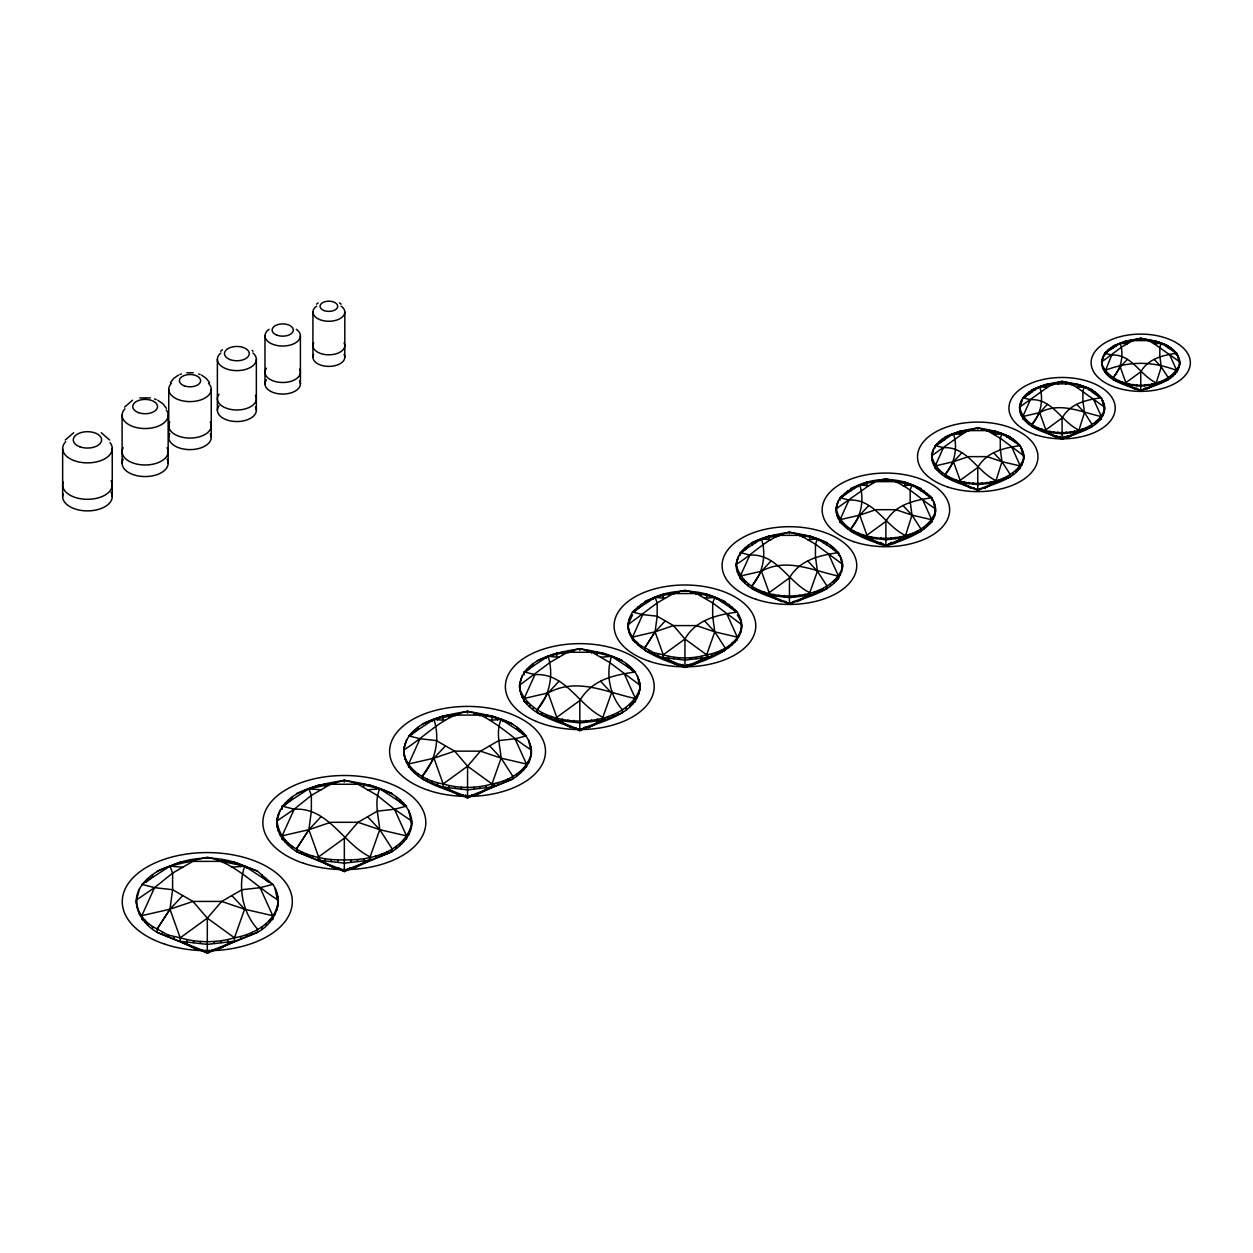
<?xml version="1.0" encoding="UTF-8"?>
<svg xmlns="http://www.w3.org/2000/svg" width="1253" height="1253" viewBox="0 0 1253 1253"><rect width="100%" height="100%" fill="white"/><g stroke="black" fill="none" stroke-linecap="round" stroke-linejoin="round"><path stroke-width="1.5" d="M62.65 496.564L62.65 448.809M344.293 782.123L344.293 780.29C368.429 784.456 403.873 789.735 411.313 817.88C414.273 832.54 403.278 844.35 391.923 851.758L344.324 871.54L296.726 851.758C285.371 844.35 274.36 832.509 277.336 817.833C284.807 789.735 320.188 784.488 344.293 780.29L379.753 788.748L391.923 793.509L370.058 785.083L357.418 783.767M467.51 713.114L467.526 711.344C490.377 715.322 523.958 720.318 531.006 746.976C533.825 760.869 523.394 772.067 512.634 779.084L467.541 797.91C445.52 787.683 404.453 781.355 403.779 749.905C407.805 721.101 444.345 715.212 467.526 711.344L501.106 719.363L512.634 723.889L491.912 715.902L473.759 713.928M579.763 650.432L579.763 648.741C601.675 652.39 636.242 657.966 640.017 685.219C639.328 714.899 600.579 720.882 579.794 730.609C559.01 720.882 520.214 714.883 519.572 685.187C523.378 657.966 557.883 652.406 579.763 648.741L611.495 656.321L622.381 660.613L602.818 653.064L587.124 651.372M789.39 533.668L789.406 532.227C808.718 535.407 839.244 540.309 842.564 564.367C841.969 590.539 807.793 595.755 789.421 604.181C771.049 595.755 736.842 590.523 736.278 564.32C739.646 540.309 770.094 535.423 789.406 532.227L817.395 538.915L838.539 552.62L838.539 555.204M977.716 429.184L977.732 427.899C994.475 430.687 1020.913 434.948 1023.795 455.794C1023.278 478.489 993.645 483.047 977.747 490.471C961.85 483.047 932.185 478.474 931.684 455.763C934.597 434.948 960.988 430.703 977.732 427.899L1001.993 433.695L1020.302 445.614L1023.795 458.05M1062.058 382.619L1062.074 381.413C1077.533 383.998 1101.935 387.944 1104.598 407.178C1104.112 428.134 1076.734 432.363 1062.09 439.286C1047.43 432.363 1020.036 428.119 1019.566 407.147C1022.26 387.944 1046.615 384.013 1062.074 381.413L1084.456 386.754L1076.813 387.396L1070.688 383.872L1053.444 383.888L1039.692 386.77L1022.824 397.749L1019.566 409.245M1140.731 339.344L1140.731 338.31C1154.906 340.628 1177.287 344.215 1179.715 361.851C1179.292 381.037 1154.232 384.843 1140.747 390.967C1127.261 384.843 1102.186 381.037 1101.779 361.819C1104.128 343.573 1126.792 342.147 1140.731 338.31L1161.265 343.212L1154.248 343.839L1148.641 340.612L1132.837 340.612L1121.67 347.05L1101.779 361.819L1101.967 365.516M202.563 950.072L207.293 953.141L207.325 918.136L221.687 901.424L241.986 889.708L260.076 887.688L272.778 884.383C285.277 901.471 274.313 923.414 257.398 932.404L207.293 953.141L157.189 932.404C142.388 923.931 130.328 905.621 139.506 888.831C145.755 877.539 157.815 869.77 169.985 866.121C193.698 855.501 220.935 855.517 244.633 866.136L257.398 871.101L272.778 884.383L244.633 866.136C237.725 887.187 242.518 912.247 257.398 928.943L257.398 932.404L207.309 952.155L157.189 932.404L157.189 928.943L169.954 909.208L182.766 895.566L192.946 901.44L207.325 918.136L234.452 937.808C253.639 934.597 277.211 921.895 278.15 900.046C254.547 885.777 235.392 862.737 207.278 857.193L169.985 866.121L141.855 884.352L154.526 887.657L172.601 889.693L182.766 895.566M338.341 867.656L344.324 871.54L344.356 838.179L357.998 822.297L377.278 811.161L394.46 809.25L406.536 806.133L379.8 788.779L367.63 789.813L357.966 784.237L330.651 784.253L308.88 788.764L282.144 806.102L282.144 809.391M575.268 727.664L579.794 730.609L579.826 700.537C592.293 679.424 613.359 675.289 635.443 671.906L611.527 656.337C605.638 674.255 609.757 695.556 622.381 709.793L622.381 712.738L579.794 729.716L537.208 712.738L537.208 709.793C549.785 695.54 553.936 674.255 548.078 656.321L579.763 648.741M680.066 664.247L684.921 667.426L684.952 638.999C695.979 619.64 717.186 614.816 737.312 612.075C757.094 644.512 705.408 660.535 684.921 667.426C664.435 660.55 612.717 644.481 632.561 612.044C659.626 584.227 710.279 584.227 737.312 612.075L714.805 597.399L684.905 590.241L655.084 597.383L632.561 612.044L642.711 614.612L657.167 616.194L673.441 625.592L684.952 638.999L706.645 654.818C722.01 652.249 740.868 642.084 741.619 624.605L712.691 602.944L696.402 593.546L673.409 593.546L657.183 602.928L628.239 624.558L628.505 629.961M784.864 601.236L789.421 604.181L789.453 577.931C799.821 559.793 819.713 555.361 838.539 552.62M880.201 542.314L885.871 546.01L885.902 521.389C895.566 504.473 914.126 500.307 931.715 497.786C949.007 526.15 903.867 540.168 885.871 546.01C867.875 540.168 822.704 526.119 840.058 497.77C863.74 473.462 908.065 473.462 931.715 497.786L931.715 500.213M973.127 487.48L977.747 490.471L977.763 467.51C986.737 451.785 1003.966 447.901 1020.302 445.614M1056.404 435.59L1062.09 439.286L1062.105 417.969C1070.375 403.45 1086.273 399.832 1101.371 397.781L1104.598 409.261M1136.064 387.944L1140.747 390.967L1140.763 371.828C1148.375 358.515 1162.972 355.288 1176.771 353.236L1179.715 363.746M136.436 903.46L136.781 896.694M277.007 824.255L277.336 817.833M403.779 753.037L404.092 746.945M411.313 827.403L411.642 821.013L394.46 809.25L377.294 795.404L367.63 789.813M519.572 688.132L519.854 682.384M531.006 754.196L531.319 749.952C513.777 739.051 499.227 724.046 480.463 715.087L454.588 715.087L433.961 719.379L408.635 735.824L420.053 738.753L436.31 740.57L454.635 751.142L467.573 766.194L491.975 783.939C508.295 781.183 526.761 771.441 531.006 754.196L531.006 756.013M628.239 627.346L628.52 621.927M639.735 690.951L640.017 685.219L609.287 662.242L591.996 652.249L567.562 652.265L550.302 662.226L519.572 685.187L519.854 690.904M736.278 566.92L736.545 561.845M836.284 511.146L836.518 506.416M842.314 569.41L842.564 564.367L815.452 544.162L800.197 535.36L778.63 535.36L761.448 538.915L740.335 552.589L740.335 555.173M931.684 458.018L931.919 453.617M935.239 513.464L935.474 508.749C918.966 498.741 905.559 482.609 885.855 478.74L859.762 484.989L840.058 497.77L840.058 500.182M1023.576 460.164L1023.795 455.794L1000.301 438.221L987.082 430.593L968.397 430.593L953.502 433.695L935.208 445.582L935.208 447.838M1101.779 363.715L1101.967 360.003M1104.394 411.219L1104.598 407.178L1076.813 387.396M1179.527 365.547L1179.715 361.851L1154.248 343.839M182.766 867.233L172.616 873.09L154.526 887.657L136.436 899.999C136.483 912.607 145.943 924.072 157.189 928.943L170.001 909.224L172.601 889.693L172.616 873.09L169.985 866.121L182.766 867.233L192.915 861.375L221.656 861.375L244.601 866.105L231.836 867.233M367.63 816.721L379.769 829.69L391.923 848.469L391.923 851.758L344.34 870.584L296.726 851.758L296.726 848.469L308.896 829.674L311.355 811.145L311.37 795.373L308.88 788.764L321.019 789.813L330.651 784.253L344.293 780.29M445.473 745.864L433.977 758.143L422.449 775.967L422.449 779.084L467.557 796.986L512.634 779.084L512.634 775.967L501.122 758.159L489.625 745.864L480.494 751.142L467.573 766.194L443.17 783.955C425.863 781.073 404.594 769.624 403.779 749.905C424.986 737.046 442.231 716.34 467.526 711.344M704.546 620.893L714.774 631.841L725.017 647.723L725.017 650.511L684.937 666.565L644.841 650.511L644.841 647.723L655.1 631.841L657.167 616.194L657.183 602.928L655.084 597.383L665.296 598.229M807.825 560.999L817.41 571.227L826.996 586.044L826.996 588.628L789.437 603.445L751.847 588.628L751.847 586.044C762.983 573.498 766.585 554.719 761.448 538.915L771.018 539.761M903.053 505.585L911.996 515.14L920.955 528.985L920.955 531.413L885.887 545.29L850.803 531.413L850.803 528.985C861.187 517.27 864.57 499.743 859.762 484.989L868.705 485.757L875.8 481.653L895.926 481.653L912.012 484.989L931.715 497.786M993.692 452.819L1001.993 461.699L1010.31 474.574L1010.31 476.829L977.747 489.798L945.185 476.829L945.185 474.574C954.802 463.688 957.965 447.399 953.502 433.695L961.803 434.399L968.397 430.593L977.732 427.899M1076.813 404.406L1084.471 412.613L1092.146 424.516L1092.146 426.615L1062.09 438.644L1032.018 426.615L1032.018 424.516C1040.898 414.445 1043.827 399.425 1039.692 386.77L1047.367 387.396L1053.444 383.888L1062.074 381.413M1154.248 359.423L1161.265 366.91L1168.313 377.748L1168.313 379.643L1140.763 390.435L1113.197 379.643L1113.197 377.748C1121.372 368.554 1124.004 354.787 1120.229 343.212L1104.754 353.221L1101.967 361.115M404.092 748.746L406.536 739.865M519.854 684.091L522.172 675.696M628.52 623.54L632.561 614.831M931.919 454.933L933.673 448.511M136.781 898.699L139.506 888.831M277.336 819.744L279.92 810.362M321.019 789.813L311.37 795.373L294.189 809.219L277.007 820.966C280.421 851.335 318.654 860.874 344.371 859.856C369.4 860.701 403.121 852.494 411.313 825.492M519.854 689.197C536.08 731.721 623.446 731.736 639.735 689.244M736.545 563.349L738.581 555.956M836.518 507.825L838.429 500.902M789.406 532.227C768.293 536.3 754.024 553.685 736.278 564.32C744.768 606.06 828.578 605.857 842.314 567.907M868.705 485.757L836.284 508.718C844.193 547.686 922.427 547.483 935.239 512.054M961.803 434.399L931.684 455.763C940.22 492.163 1010.544 491.928 1023.576 458.864M1047.367 387.396L1019.566 407.147C1027.444 440.758 1092.365 440.523 1104.394 410.013M1101.967 364.419C1114.387 392.236 1167.076 392.252 1179.527 364.451M232.447 941.41L217.333 949.743L234.452 941.269L234.452 937.808L244.601 909.208L231.836 895.566M370.841 858.9L353.863 868.298L370.121 860.169L370.121 856.88L379.769 829.69C378.578 816.314 373.989 801.622 379.8 788.779M494.857 784.676L476.579 794.825L491.975 787.056L491.975 783.939L501.122 758.159C500.01 745.472 495.64 731.548 501.153 719.394L526.479 735.856L515.046 738.784L498.757 740.586L489.625 745.864M605.136 718.329L588.315 727.68L602.865 720.271L602.865 717.327L611.511 692.94L600.641 681.319M708.305 656.086L692.956 664.654L706.645 657.606L706.645 654.818L714.774 631.841L712.675 616.21L712.691 602.944L714.805 597.399L704.546 598.229M810.252 594.298L796.955 601.644L809.783 595.269L809.783 592.685L817.41 571.227L815.437 556.614L815.452 544.162L817.426 538.931L807.825 539.761M908.08 535.203L892.903 543.614L904.885 537.615L911.996 515.14L910.164 501.482L910.164 489.876L912.012 484.989L903.053 485.757M995.728 481.872L984.263 488.231L995.399 482.593L1001.993 461.699L1000.286 449.013L1000.301 438.221L1002.008 433.71L993.692 434.399M1083.062 428.855L1068.104 437.203L1078.379 431.925L1084.471 412.613L1082.905 400.882L1082.905 390.936L1084.487 386.77L1092.146 389.808L1092.146 391.891L1099.586 397.248L1099.586 396.026M1158.117 382.604L1146.276 389.119L1155.689 384.514L1161.265 366.91L1159.824 356.197L1159.839 347.065L1161.28 343.212L1168.313 345.922L1168.313 347.817L1173.168 350.699L1176.771 355.132M637.667 642.742L632.546 639.876L632.546 637.088L642.711 614.612M1026.129 420.491L1022.793 418.627L1022.793 416.544L1030.42 399.676C1052.05 398.36 1061.134 421.4 1078.379 429.826M145.176 920.971L141.824 919.107L141.824 915.661L154.526 887.657M285.527 841.014L282.129 839.134L282.129 835.845L294.189 809.219C328.396 807.214 342.805 843.567 370.121 856.88M408.619 767.118L408.619 764.001L420.053 738.753M527.497 703.325L524.13 701.445L524.13 698.485L534.937 674.631C565.557 672.783 578.432 705.376 602.865 717.327M745.3 581.423L740.319 578.667L740.319 576.067L749.842 555.063C776.829 553.497 788.215 582.175 809.783 592.685M843.426 523.973L840.043 522.109L840.043 519.682L848.939 500.057C874.14 498.569 884.759 525.367 904.885 535.188M938.466 470.016L935.192 468.199L935.192 465.944L943.446 447.697C966.862 446.287 976.713 471.206 995.399 480.338M1104.739 372.329L1111.724 355.053C1131.506 353.926 1139.87 374.929 1155.689 382.619M170.377 382.713L173.76 378.328L178.474 375.101M422.449 775.967C435.793 760.884 440.163 738.346 433.961 719.379L445.473 720.365M537.208 709.793L548.094 692.972L558.948 681.319M628.505 628.348C630.447 636.775 636.806 644.387 644.841 647.723L655.084 631.872L665.296 620.893M945.185 474.574L953.502 461.715L961.803 452.819M1032.018 424.516L1039.708 412.629C1059.881 401.399 1081.088 412.159 1101.356 416.56L1101.356 418.659L1096.359 421.447M296.726 848.469L308.896 829.705L321.019 816.721M751.847 586.044L761.448 571.243L771.018 560.999M850.803 528.985L859.777 515.124L868.705 505.585M1113.197 377.748L1120.245 366.925L1127.261 359.423M682.916 664.419L684.921 667.426L686.926 664.419M1060.085 436.279L1062.09 439.286L1064.095 436.279M205.288 950.15L207.293 953.141L209.298 950.15M1104.754 355.116L1108.357 350.683L1116.016 345.938L1116.016 344.841L1125.82 341.051L1140.731 338.31M65.234 440.038L73.676 432.724M124.548 407.131L132.489 400.224M1039.708 412.597L1047.367 404.406M533.261 663.73L533.261 665.453L526.699 671.107L526.699 669.4M641.129 604.385L641.129 605.998L634.958 611.323L634.958 609.71M1057.892 384.373L1057.892 383.167L1045.801 384.483L1032.018 389.808L1032.018 391.891L1024.609 397.217L1024.609 396.011M146.021 882.206L152.553 876.771L152.553 874.766M292.309 796.986L292.309 798.897L284.979 805.24L284.979 803.33M418.267 727.194L418.267 729.011L411.329 735.01L411.329 733.193M748.37 545.4L748.37 546.903L742.575 551.9L742.575 550.396M847.561 491.051L847.561 492.46L842.141 497.128L842.141 495.718M973.205 429.779L960.096 431.22L945.185 436.968L945.185 439.239L937.134 445.003L937.134 443.687M220.716 351.232L222.392 349.712M316.57 304.15L318.137 302.881M554.437 718.314L571.258 727.68L556.771 720.287L556.771 717.327L579.826 700.537M644.841 647.723L653.455 652.562L663.26 654.818L684.952 638.999M958.122 480.948L971.232 488.231L960.143 482.609L960.143 480.353L977.763 467.51M1041.102 428.855L1056.06 437.203L1045.832 431.94L1045.832 429.842L1062.105 417.969M157.189 928.943L167.965 935.004L180.213 937.824L207.325 918.136M317.808 858.885L334.802 868.298L318.607 860.2L318.607 856.895L344.356 838.179M768.59 594.282L781.903 601.644L769.123 595.285L769.123 592.7L789.453 577.931M863.662 535.203L878.854 543.614L866.919 537.631L866.919 535.203L885.902 521.389M1123.377 382.588L1135.234 389.119L1125.852 384.53L1125.852 382.635L1140.763 371.828M684.921 667.426L689.792 664.247M1062.09 439.286L1067.76 435.59M524.161 674.834L524.161 671.874L548.078 656.321L558.948 657.245M579.794 730.609L585.824 726.693M977.747 490.471L980.817 488.482M207.293 953.141L212.023 950.087M344.324 871.54L350.323 867.656M472.334 794.794L467.541 797.91L462.764 794.794M789.421 604.181L793.979 601.236M885.871 546.01L891.556 542.33M1140.747 390.967L1145.43 387.944M732.175 642.773L737.281 639.907L737.281 637.119L727.147 614.628M1017.013 470.047L1020.287 468.23L1020.287 465.959L1012.048 447.713M630.384 704.296L635.428 701.476L635.428 698.532L624.652 674.662M928.316 524.005L931.699 522.141L931.699 519.713L922.819 500.072M833.527 581.455L838.508 578.698L838.508 576.098L829 555.095M269.395 921.018L272.747 919.154L272.747 915.692L260.076 887.688M1096.234 421.165L1101.356 418.659M1016.778 469.938L1020.287 468.23M630.196 704.029L635.428 701.476M928.269 523.801L931.699 522.141M833.276 581.235L838.508 578.698M269.332 920.814L272.747 919.154M679.345 592.591L663.213 594.361L644.841 601.44M573.858 651.2L556.708 653.079L537.208 660.613M850.803 490.91L850.803 488.482L866.872 482.28L880.984 480.745M751.847 545.243L751.847 542.643L769.06 536.002L782.467 534.545M422.449 723.889L443.108 715.917L459.71 714.116M296.726 793.509L318.528 785.098L331.152 783.783M1116.016 344.841L1113.197 345.922L1113.197 347.817M157.189 871.101L180.15 862.236L193.432 860.858M179.915 374.49L181.45 373.974M935.192 465.944L953.47 461.699L968.412 456.64L987.098 456.625L1001.993 461.699L1020.287 465.959M632.546 637.088L655.053 631.841L673.441 625.592L696.433 625.592L714.774 631.841L737.281 637.119M1104.739 370.434C1129.799 360.989 1151.695 360.958 1176.755 370.465L1176.755 372.36M953.47 461.699L960.143 480.353M840.043 519.682L859.746 515.14L875.831 509.705L895.958 509.689L911.996 515.14L931.699 519.713M740.319 576.067L761.464 571.211C786.696 557.319 813.166 570.695 838.508 576.098M433.977 758.143L408.619 764.001M282.129 835.845L308.849 829.69L330.698 822.313L357.998 822.297L379.769 829.69L406.505 835.876L406.505 839.165M308.849 829.69L318.607 856.895M141.824 915.661L169.954 909.208L192.946 901.44L221.687 901.424L244.601 909.208L272.747 915.692M169.954 909.208L180.213 937.824L180.213 941.285L197.269 949.743L187.183 944.182M961.521 433.021L964.356 432.113L964.356 430.797M655.084 631.872L663.26 654.818C677.168 658.953 692.737 658.953 706.645 654.818M526.448 767.165L526.448 764.032L501.122 758.159L480.494 751.142L454.635 751.142L433.977 758.175L443.17 783.955C458.817 788.591 476.344 788.591 491.975 783.939M180.213 937.824C197.614 942.976 217.067 942.976 234.452 937.808M1022.793 416.544L1039.677 412.613M524.13 698.485L548.062 692.94M1053.773 384.577L1049.716 385.313L1049.716 384.107M777.346 536.409L773.978 537.02L773.978 535.517M139.835 397.921L150.407 397.921M1155.689 384.514L1140.778 386.237L1125.852 384.53M1078.379 431.925L1062.105 433.804L1045.832 431.94M995.399 482.593L977.779 484.629L960.143 482.609M904.885 537.615L885.902 539.792L866.919 537.631M809.783 595.269L789.453 597.618L769.123 595.285M706.645 657.606L684.952 660.096L663.26 657.621L663.26 654.818M602.865 720.271L579.826 722.934L556.771 720.287M491.975 787.056L467.588 789.876L443.17 787.072L443.17 783.955M370.121 860.169L344.371 863.145L318.607 860.2M234.452 941.269L207.34 944.386L180.213 941.285M882.613 480.525L889.097 480.525M1129.423 340.706L1129.423 341.803L1125.82 342.946L1125.82 341.051L1136.91 339.829M186.791 372.767L193.197 372.767M600.641 657.245L611.495 656.321M489.625 720.365L501.106 719.379M1120.229 343.212L1127.261 343.839M1066.225 384.373L1066.225 383.167L1078.332 384.483L1092.146 389.808M982.242 429.779L995.352 431.204L1010.31 436.968L1010.31 439.239M890.711 480.729L904.838 482.28L920.955 488.482L920.955 490.91M690.45 592.591L706.598 594.345L725.017 601.44M1144.553 339.829L1155.642 341.051L1165.462 344.826L1168.313 347.817M796.328 534.545L809.736 535.986L826.996 542.643L826.996 545.243M221.076 860.842L234.374 862.221L257.398 871.101M1070.36 384.577L1074.401 385.313L1074.401 384.091M801.45 536.409L804.818 537.02L804.818 535.517M635.428 698.532C606.405 692.439 577.053 676.902 548.094 692.972L556.771 717.327M1022.824 397.749L1030.42 399.676M935.208 445.582L943.446 447.697M524.161 671.874L534.937 674.631M840.058 497.77L848.939 500.057M282.144 806.102L294.189 809.219M740.335 552.589L749.842 555.063M1104.754 353.221L1111.724 355.053M993.927 433.005L991.092 432.097L991.092 430.797M198.554 373.974L200.088 374.49M154.511 398.971L156.186 399.55M740.319 578.667L745.566 581.204M282.129 839.134L285.606 840.826M141.824 919.107L145.238 920.767M840.043 522.109L843.457 523.77M935.192 468.199L938.701 469.906M524.13 701.445L527.623 703.152M1022.793 418.627L1026.223 420.319M632.546 639.876L635.96 641.552M443.17 787.072L458.52 794.825L445.207 787.432M663.26 657.621L676.902 664.654L663.26 657.026M201.514 375.101L206.228 378.328L209.611 382.713M157.768 400.224L162.827 403.67L166.43 408.321M101.211 432.724L109.653 440.038M1161.28 343.212L1176.771 353.236M1084.487 386.77L1101.371 397.781M929.632 495.749L929.632 497.159L924.244 492.492L924.244 491.082M836.299 550.427L836.299 551.931L830.52 546.934L830.52 545.431M733.976 610.368L728.76 606.029L728.76 604.4M632.922 669.431L632.922 671.154L626.375 665.484L626.375 663.761M523.801 733.24L523.801 735.041L516.862 729.042L516.862 727.226M403.717 803.361L403.717 805.272L396.387 798.928L396.387 797.033M268.612 882.237L262.096 876.802L262.096 874.798M339.594 302.881L341.161 304.15M252.104 350.339L253.028 351.232M737.312 614.863L740.523 620.204L741.619 627.393M465.536 794.903L467.541 797.91L467.573 766.194M935.474 511.177L933.344 500.934M842.564 566.951L840.293 555.987M640.017 688.179L637.432 675.727M531.319 753.069L528.578 739.896M411.642 824.302L408.76 810.409M278.15 903.507L275.112 888.878M1169.785 355.069L1176.755 370.465M515.046 738.784L526.448 764.032M394.46 809.25L406.505 835.876M1093.744 399.707L1101.356 416.56M1120.245 366.925L1125.852 382.635M1039.708 412.629L1045.832 429.842M859.777 515.155L866.919 535.203M761.448 571.243L769.123 592.7M1179.543 360.034L1179.543 361.13M1178.979 357.982L1178.979 358.812M1178.963 366.753L1178.963 367.583M1178.055 355.711L1178.055 356.807M1178.039 368.774L1178.039 369.87M1175.126 351.623L1175.126 352.735M1175.11 372.846L1175.11 373.942M1173.168 349.869L1173.168 350.699M1173.137 374.866L1173.137 375.696M1170.897 347.958L1170.897 349.054M1170.866 376.511L1170.866 377.607M1165.494 379.612L1165.494 380.708M1162.392 343.635L1162.392 344.481M1162.424 381.053L1162.424 381.883M1159.103 342.382L1159.103 343.479M1159.135 382.071L1159.135 383.167M1155.642 341.051L1155.642 342.946L1152.04 341.787L1152.04 340.691M1152.087 383.747L1152.087 384.859M1148.328 340.283L1148.328 341.114M1148.375 384.42L1148.375 385.251M1144.6 384.624L1144.6 385.72M1136.957 384.624L1136.957 385.72M1133.135 340.299L1133.135 341.129M1133.166 384.42L1133.166 385.266M1129.454 383.763L1129.454 384.859M1122.406 382.071L1122.406 383.167M1122.359 342.382L1122.359 343.494M1119.086 343.651L1119.086 344.481M1119.117 381.069L1119.117 381.899M1116.047 379.628L1116.047 380.724M1110.644 347.942L1110.644 349.039M1110.612 376.495L1110.612 377.592M1108.357 349.853L1108.357 350.683M1108.341 374.851L1108.341 375.681M1106.399 351.607L1106.399 352.704M1106.368 372.814L1106.368 373.927M1104.394 405.205L1104.394 406.411M1103.783 402.965L1103.783 403.873M1103.783 412.535L1103.783 413.459M1103.47 355.68L1103.47 356.776M1103.454 368.742L1103.454 369.839M1102.781 400.474L1102.781 401.696M1102.765 414.727L1102.765 415.949M1102.53 357.951L1102.53 358.781M1102.53 366.737L1102.53 367.568M1099.57 419.175L1099.57 420.381M1097.44 394.115L1097.44 395.024M1097.424 421.384L1097.424 422.308M1094.965 392.032L1094.965 393.238M1094.934 423.169L1094.934 424.391M1089.045 388.602L1089.045 389.824M1089.076 426.553L1089.076 427.774M1085.678 387.318L1085.678 388.242M1085.725 428.134L1085.725 429.059M1082.106 385.94L1082.106 387.146M1082.153 429.231L1082.153 430.437M1078.332 384.483L1078.332 386.566M1074.447 431.079L1074.447 432.285M1070.407 431.799L1070.407 432.724M1066.272 432.019L1066.272 433.225M1057.939 432.019L1057.939 433.225M1053.82 431.815L1053.82 432.724M1049.763 431.079L1049.763 432.301M1045.801 384.483L1045.801 386.582M1042.057 429.246L1042.057 430.452M1038.439 387.334L1038.439 388.258M1038.486 428.15L1038.486 429.074M1035.103 388.634L1035.103 389.84M1035.135 426.568L1035.135 427.79M1029.23 392.017L1029.23 393.223M1029.199 423.154L1029.199 424.36M1026.755 394.084L1026.755 395.008M1026.724 421.368L1026.724 422.277M1024.578 419.144L1024.578 420.366M1023.576 453.649L1023.576 454.964M1022.918 451.221L1022.918 452.208M1022.918 461.59L1022.918 462.592M1021.821 448.543L1021.821 449.843M1021.806 463.97L1021.806 465.286M1021.414 400.459L1021.414 401.665M1021.399 414.696L1021.399 415.918M1020.396 402.933L1020.396 403.858M1020.381 412.503L1020.381 413.427M1019.785 405.173L1019.785 406.379M1019.77 409.982L1019.77 411.203M1018.376 443.719L1018.376 445.034M1018.36 468.794L1018.36 470.094M1016.058 441.636L1016.058 442.622L1013.364 440.696L1013.364 439.38M1016.026 471.175L1016.026 472.177M1013.332 473.117L1013.332 474.433M1006.942 435.668L1006.942 436.984M1006.989 476.782L1006.989 478.098M1003.355 478.489L1003.355 479.492M1003.308 434.274L1003.308 435.277M999.44 432.786L999.44 434.086M999.487 479.68L999.487 480.995M995.352 431.204L995.352 433.46M991.139 481.685L991.139 482.985M986.706 430.312L986.706 431.298M986.753 482.468L986.753 483.47M982.289 482.703L982.289 484.003M973.252 482.703L973.252 484.018M968.741 430.312L968.741 431.314M968.788 482.483L968.788 483.47M964.403 481.685L964.403 483M960.096 431.22L960.096 433.475M956.008 432.802L956.008 434.102M956.055 479.695L956.055 481.011M952.139 434.29L952.139 435.292M952.186 478.505L952.186 479.507M948.552 476.798L948.552 478.113M948.505 435.699L948.505 436.999M942.162 439.364L942.162 440.664M942.131 473.101L942.131 474.401M939.468 441.604L939.468 442.607M939.437 471.159L939.437 472.146M937.119 468.763L937.119 470.063M935.239 506.447L935.239 507.857M934.534 503.831L934.534 504.896M934.519 514.999L934.519 516.064M933.657 463.939L933.657 465.255M933.328 517.567L933.328 518.961M932.577 451.19L932.577 452.192M932.577 461.574L932.577 462.561M931.903 458.833L931.903 460.133M929.616 522.752L929.616 524.146M927.142 493.51L927.142 494.575M927.11 525.32L927.11 526.385M924.197 527.419L924.197 528.813M917.321 487.088L917.321 488.498M917.368 531.366L917.368 532.76M913.406 485.584L913.406 486.65M913.453 533.198L913.453 534.264M909.239 483.971L909.239 485.381M909.286 534.483L909.286 535.892M904.838 482.28L904.838 484.692M900.249 481.825L900.249 483.235M900.296 536.629L900.296 538.038M895.582 537.49L895.582 538.555M890.773 537.725L890.773 539.135M881.047 537.741L881.047 539.135M876.223 537.49L876.223 538.555M871.461 481.841L871.461 483.235M871.508 536.644L871.508 538.054M866.872 482.28L866.872 484.707M862.471 483.987L862.471 485.397M862.518 534.498L862.518 535.908M858.305 485.6L858.305 486.665M858.352 533.214L858.352 534.279M854.389 487.104L854.389 488.513M854.436 531.382L854.436 532.791M847.514 527.388L847.514 528.797M844.647 493.478L844.647 494.543M844.616 525.305L844.616 526.37M842.314 561.892L842.314 563.396M842.126 522.72L842.126 524.13M841.546 559.089L841.546 560.216M841.546 571.055L841.546 572.198M840.277 573.796L840.277 575.299M838.414 517.536L838.414 518.93M837.239 503.8L837.239 504.865M837.223 514.967L837.223 516.032M836.518 512.023L836.518 513.432M836.284 579.356L836.284 580.859M833.621 548.015L833.621 549.159M833.59 582.112L833.59 583.256M830.488 584.352L830.488 585.856M823.111 541.155L823.111 542.659M823.158 588.581L823.158 590.085M818.929 539.542L818.929 540.669M818.976 590.555L818.976 591.698M814.45 537.803L814.45 539.307M814.497 591.933L814.497 593.436M809.736 535.986L809.736 538.586M804.88 594.235L804.88 595.739M799.759 534.953L799.759 536.096M799.821 595.144L799.821 596.287M794.668 595.41L794.668 596.914M784.253 595.41L784.253 596.914M779.021 534.968L779.021 536.112M779.084 595.144L779.084 596.287M774.025 594.235L774.025 595.739M769.06 536.002L769.06 538.602M764.346 537.819L764.346 539.323M764.393 591.949L764.393 593.452M759.882 539.557L759.882 540.685M759.929 590.57L759.929 591.714M755.684 541.171L755.684 542.674M755.731 588.597L755.731 590.1M748.323 584.321L748.323 585.824M745.253 548L745.253 549.127M745.222 582.081L745.222 583.225M742.543 579.325L742.543 580.828M741.337 621.958L741.337 623.587M741.337 628.379L741.337 629.993M740.523 618.982L740.523 620.204M740.523 631.747L740.523 632.969M739.176 615.677L739.176 617.29M739.16 634.676L739.16 636.289M738.565 573.764L738.565 575.268M737.312 559.057L737.312 560.185M737.297 571.023L737.297 572.167M736.529 567.86L736.529 569.363M734.931 609.741L734.931 611.354M734.9 640.596L734.9 642.209M732.081 607.172L732.081 608.41M732.05 643.541L732.05 644.762M728.729 645.937L728.729 647.55M720.914 650.448L720.914 652.061M720.867 599.842L720.867 601.456M716.387 598.12L716.387 599.357M716.45 652.547L716.45 653.768M711.673 654.003L711.673 655.632M706.598 594.345L706.598 597.133M701.351 593.828L701.351 595.441M701.414 656.462L701.414 658.091M695.948 593.249L695.948 594.47M696.01 657.449L696.01 658.671M690.513 657.715L690.513 659.344M679.408 657.731L679.408 659.344M673.832 593.249L673.832 594.47M673.895 657.449L673.895 658.671M668.444 593.844L668.444 595.457M668.507 656.478L668.507 658.091M663.213 594.361L663.213 597.148M658.232 654.019L658.232 655.648M653.408 598.151L653.408 599.373M653.455 652.562L653.455 653.8M648.944 599.874L648.944 601.487M648.991 650.464L648.991 652.077M641.082 645.906L641.082 647.519M639.735 682.415L639.735 684.138M638.873 679.251L638.873 680.551M638.858 692.815L638.858 694.115M637.808 607.157L637.808 608.378M637.777 643.509L637.777 644.731M637.417 695.916L637.417 697.639M634.926 640.565L634.926 642.178M632.89 702.213L632.89 703.935M630.698 615.63L630.698 617.259M630.666 634.644L630.666 636.258M629.883 666.706L629.883 668.006M629.852 705.345L629.852 706.645M629.335 618.951L629.335 620.172M629.319 631.716L629.319 632.937M626.328 707.882L626.328 709.59M618.027 712.675L618.027 714.382M613.281 714.915L613.281 716.215M608.222 716.465L608.222 718.173M597.242 652.531L597.242 654.238M597.305 719.081L597.305 720.788M591.51 651.905L591.51 653.205M591.573 720.115L591.573 721.415M585.731 720.412L585.731 722.12M573.921 720.412L573.921 722.135M568.016 651.905L568.016 653.205M568.079 720.115L568.079 721.415M562.284 652.547L562.284 654.254M562.346 719.097L562.346 720.804M556.708 653.079L556.708 656.039M551.43 716.481L551.43 718.204M546.308 657.105L546.308 658.405M546.355 714.93L546.355 716.23M541.609 712.706L541.609 714.414M533.214 707.851L533.214 709.574M531.006 746.976L531.006 748.793M530.097 743.624L530.097 744.987M530.082 757.987L530.082 759.365M529.737 666.674L529.737 667.974M529.69 705.314L529.69 706.614M528.562 761.276L528.562 763.093M526.667 702.181L526.667 703.904M523.77 767.948L523.77 769.749M522.156 695.885L522.156 697.592M520.731 679.204L520.731 680.504M520.715 692.784L520.715 694.068M520.59 730.342L520.59 731.721M520.543 771.253L520.543 772.631M516.816 773.947L516.816 775.748M508.029 779.021L508.029 780.823M502.939 720.162L502.939 721.524M503.001 781.386L503.001 782.765M497.582 718.094L497.582 719.895M497.645 783.031L497.645 784.848M491.912 715.902L491.912 719.034M486.023 715.338L486.023 717.139M486.086 785.803L486.086 787.604M480.024 786.884L480.024 788.262M479.946 714.664L479.946 716.043M473.838 787.213L473.838 789.014M461.323 787.213L461.323 789.03M455.074 714.68L455.074 716.043M455.137 786.9L455.137 788.278M448.997 715.338L448.997 717.155M449.075 785.803L449.075 787.62M443.108 715.917L443.108 719.05M437.454 718.11L437.454 719.927M437.516 783.047L437.516 784.864M432.081 720.177L432.081 721.556M432.144 781.402L432.144 782.78M427.116 779.037L427.116 780.854M418.22 773.915L418.22 775.717M414.539 730.311L414.539 731.689M414.508 771.221L414.508 772.6M411.313 817.88L411.313 819.791M411.282 767.901L411.282 769.718M410.357 814.325L410.357 815.781M410.342 829.502L410.342 830.943M408.729 832.963L408.729 834.874M406.505 761.244L406.505 763.046M405.001 743.577L405.001 744.955M404.985 757.955L404.985 759.318M404.077 754.165L404.077 755.966M403.67 840.011L403.67 841.906M400.318 800.322L400.318 801.763M400.271 843.504L400.271 844.945M396.34 846.339L396.34 848.25M387.052 851.695L387.052 853.606M381.758 854.186L381.758 855.642M376.088 855.924L376.088 857.835M376.025 787.385L376.025 789.28M363.824 784.472L363.824 786.383M363.903 858.853L363.903 860.748M357.497 859.997L357.497 861.453M350.965 860.341L350.965 862.252M344.81 312.06L344.81 357.183M337.762 860.341L337.762 862.252M331.231 860.012L331.231 861.453M324.746 784.488L324.746 786.383M324.825 858.869L324.825 860.764M312.921 312.06L312.921 357.183M312.561 787.401L312.561 789.312M312.623 855.956L312.623 857.851M306.954 854.217L306.954 855.658M301.66 851.727L301.66 853.622M300.407 335.82L300.407 383.841M292.262 846.308L292.262 848.203M288.378 800.275L288.378 801.732M288.331 843.457L288.331 844.914M284.948 839.964L284.948 841.875M279.905 832.932L279.905 834.827M278.307 814.293L278.307 815.734M278.307 829.455L278.307 830.896M277.821 896.741L277.821 898.746M277.806 904.76L277.806 906.765M277.336 825.445L277.336 827.356M276.803 893.013L276.803 894.532M276.788 908.973L276.788 910.492M275.096 912.623L275.096 914.627M269.771 920.031L269.771 922.036M266.231 878.259L266.231 879.778M266.2 923.712L266.2 925.231M264.978 335.82L264.978 383.841M262.049 926.703L262.049 928.708M256.364 359.376L256.364 410.295M252.276 932.342L252.276 934.346M246.637 866.951L246.637 868.454M246.7 934.973L246.7 936.492M240.67 864.648L240.67 866.653M240.733 936.805L240.733 938.81M227.905 939.875L227.905 941.88M221.154 941.081L221.154 942.601M217.38 359.376L217.38 410.295M214.279 941.442L214.279 943.446M211.256 389.338L211.256 437.36M200.386 941.442L200.386 943.446M193.51 941.097L193.51 942.616M186.775 939.891L186.775 941.896M173.932 936.821L173.932 938.826M168.748 389.338L168.748 437.36M168.153 415.244L168.153 463.265M167.965 935.004L167.965 936.508M162.373 932.373L162.373 934.378M152.506 926.672L152.506 928.677M148.402 878.228L148.402 879.747M148.355 923.68L148.355 925.2M144.784 920L144.784 922.004M139.475 912.591L139.475 914.596M137.814 892.966L137.814 894.485M137.799 908.926L137.799 910.445M136.781 904.713L136.781 906.718M122.089 415.244L122.089 463.265M112.253 448.276L112.253 496.564M208.578 383.387A21.254 12.279 0 0 1 190.002 401.618A21.254 12.279 0 0 1 171.41 383.387M210.253 433.632A21.254 12.279 0 0 1 190.002 449.623A21.254 12.279 0 0 1 169.75 433.632M210.253 422.057A21.254 12.279 0 0 1 190.002 438.064A21.254 12.279 0 0 1 169.75 422.057M166.257 409.966A23.024 13.297 0 0 1 144.001 428.526A23.024 13.297 0 0 1 124.987 408.791M167.072 459.224A23.024 13.297 0 0 1 145.129 476.563A23.024 13.297 0 0 1 123.186 459.224M167.072 447.666A23.024 13.297 0 0 1 145.129 464.988A23.024 13.297 0 0 1 123.186 447.666M110.013 442.591A24.794 14.316 0 0 1 86.567 462.858A24.794 14.316 0 0 1 65.689 441.683M111.078 492.225A24.794 14.316 0 0 1 88.712 510.864A24.794 14.316 0 0 1 63.183 493.635M111.078 480.651A24.794 14.316 0 0 1 88.712 499.289A24.794 14.316 0 0 1 63.183 482.06M344.058 342.821A15.944 9.21 0 0 1 328.866 354.818A15.944 9.21 0 0 1 313.673 342.821M341.114 306.155A15.944 9.21 0 0 1 339.798 318.763A15.944 9.21 0 0 1 317.933 318.763A15.944 9.21 0 0 1 316.633 306.155M344.058 354.395A15.944 9.21 0 0 1 328.866 366.393A15.944 9.21 0 0 1 313.673 354.395M299.577 369.165A17.714 10.228 0 0 1 281.8 382.478A17.714 10.228 0 0 1 266.435 368.21M296.288 329.273A17.714 10.228 0 0 1 294.831 343.259A17.714 10.228 0 0 1 270.554 343.259A17.714 10.228 0 0 1 269.097 329.273M299.577 380.74A17.714 10.228 0 0 1 281.8 394.053A17.714 10.228 0 0 1 266.435 379.784M255.44 395.306A19.484 11.246 0 0 1 235.893 409.966A19.484 11.246 0 0 1 218.993 394.256M252.934 353.001A19.484 11.246 0 0 1 249.786 367.802A19.484 11.246 0 0 1 223.958 367.802A19.484 11.246 0 0 1 220.81 353.001M255.44 406.88A19.484 11.246 0 0 1 235.893 421.525A19.484 11.246 0 0 1 218.993 405.831M184.254 385.83A10.619 6.14 0 0 0 200.621 380.959A10.619 6.14 0 0 0 185.146 375.211A10.619 6.14 0 0 0 184.254 385.83M138.425 412.597A12.389 7.158 0 0 0 157.518 406.912A12.389 7.158 0 0 0 139.459 400.208A12.389 7.158 0 0 0 138.425 412.597M79.8 446.757A14.159 8.176 0 0 0 101.603 440.273A14.159 8.176 0 0 0 80.975 432.598A14.159 8.176 0 0 0 79.8 446.757M324.088 310.572A8.849 5.106 0 0 0 337.715 306.515A8.849 5.106 0 0 0 324.825 301.738A8.849 5.106 0 0 0 324.088 310.572M276.96 335.193A10.619 6.14 0 0 0 293.312 330.338A10.619 6.14 0 0 0 277.837 324.59A10.619 6.14 0 0 0 276.96 335.193M230.176 359.627A12.389 7.158 0 0 0 249.253 353.941A12.389 7.158 0 0 0 231.21 347.238A12.389 7.158 0 0 0 230.176 359.627M164.785 944.167A85.032 49.086 0 0 0 292.325 901.659A85.032 49.086 0 0 0 164.785 859.151A85.032 49.086 0 0 0 164.785 944.167M303.586 863.286A81.476 47.05 0 0 0 425.816 822.548A81.476 47.05 0 0 0 303.586 781.809A81.476 47.05 0 0 0 303.586 863.286M428.573 790.377A77.937 44.998 0 0 0 545.494 751.408A77.937 44.998 0 0 0 428.573 712.44A77.937 44.998 0 0 0 428.573 790.377M536.143 721.383A74.397 42.947 0 0 0 653.8 691.045A74.397 42.947 0 0 0 549.441 647.378A74.397 42.947 0 0 0 536.143 721.383M649.493 661.333A70.857 40.91 0 0 0 755.778 625.905A70.857 40.91 0 0 0 649.493 590.476A70.857 40.91 0 0 0 649.493 661.333M755.763 599.232A67.317 38.859 0 0 0 856.739 565.573A67.317 38.859 0 0 0 755.763 531.914A67.317 38.859 0 0 0 755.763 599.232M1112.946 386.457A49.603 28.631 0 0 0 1190.225 364.78A49.603 28.631 0 0 0 1119.086 336.979A49.603 28.631 0 0 0 1112.946 386.457M1035.511 434.728A53.143 30.683 0 0 0 1115.233 408.149A53.143 30.683 0 0 0 1035.511 381.585A53.143 30.683 0 0 0 1035.511 434.728M947.628 486.963A60.222 34.771 0 0 0 1037.97 456.844A60.222 34.771 0 0 0 947.628 426.74A60.222 34.771 0 0 0 947.628 486.963M853.998 541.766A63.762 36.823 0 0 0 949.649 509.893A63.762 36.823 0 0 0 853.998 478.004A63.762 36.823 0 0 0 853.998 541.766"/></g></svg>
